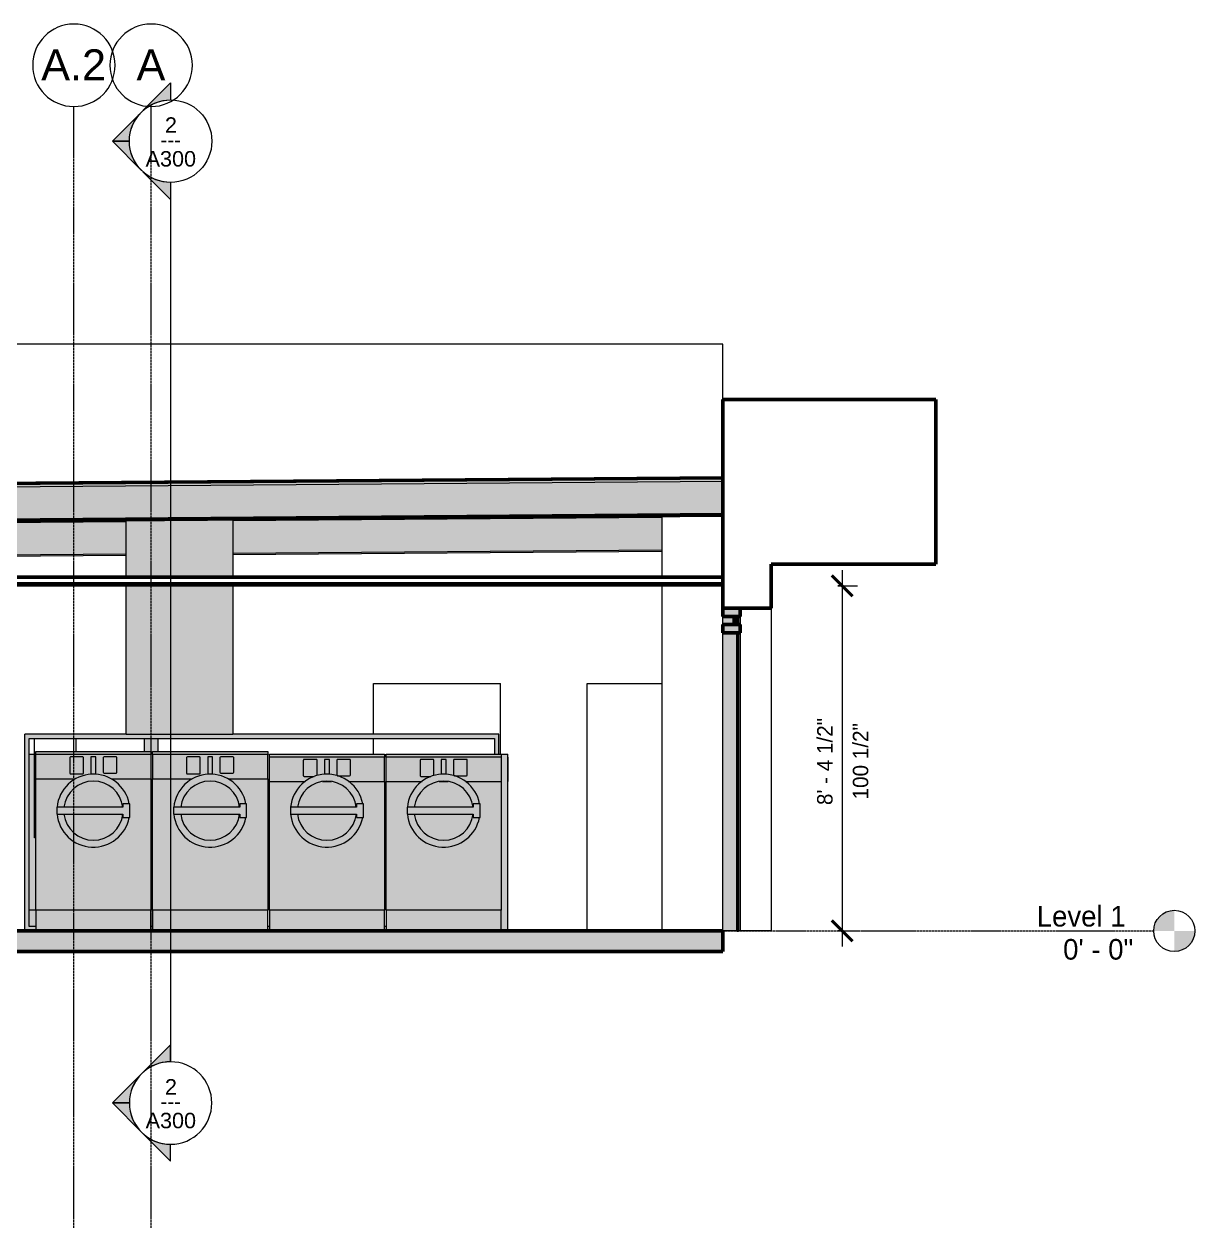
# Model space of a CAD drawing. Header units: inches. Extents: x -13428 to -11666, y -86 to 290.
# Drawn here: x -12819.6 to -12478.6, y -86.5 to 264 of the extents above; entities that cross this region are included whole.
import ezdxf

# ---------------------------------------------------------------- set-up
doc = ezdxf.new("R2010")
doc.units = ezdxf.units.IN
doc.header["$MEASUREMENT"] = 0
doc.linetypes.add('Grid Line 1_2_', pattern=[0.875, 0.5, -0.125, 0.125, -0.125])
for name, color, linetype, lineweight in [('A-ANNO-DIMS', 211, 'Continuous', 9), ('A-ANNO-DIMS-48', 211, 'Continuous', 9), ('A-CLNG', 13, 'Continuous', 18), ('A-CLNG-1', 13, 'Continuous', 60), ('A-DOOR-1', 31, 'Continuous', 9), ('A-DOOR-2', 31, 'Continuous', 30), ('A-FLOR-1', 192, 'Continuous', 60), ('A-FLOR-LEVL', 51, 'Continuous', 9), ('A-FLOR-LEVL-1', 51, 'Grid Line 1_2_', 9), ('A-FLOR-PATT-1', 8, 'Continuous', 9), ('A-GLAZ-CURT', 52, 'Continuous', 9), ('A-GLAZ-CURT-1', 52, 'Continuous', 60), ('A-GLAZ-CWMG', 51, 'Continuous', 9), ('A-GLAZ-CWMG-1', 51, 'Continuous', 60), ('A-ROOF', 132, 'Continuous', 18), ('A-ROOF-1', 132, 'Continuous', 60), ('A-WALL', 113, 'Continuous', 18), ('A-WALL-1', 113, 'Continuous', 60), ('E-ELEC-EQPM', 71, 'Continuous', 9), ('G-ANNO-SYMB', 111, 'Continuous', 9), ('I-WALL', 2, 'Continuous', 18), ('M-EQPM', 50, 'Continuous', 9), ('S-BEAM', 12, 'Continuous', 9), ('S-COLS', 52, 'Continuous', 9), ('S-GRID-1', 1, 'Grid Line 1_2_', 9), ('S-GRID-IDEN', 1, 'Continuous', 9)]:
    doc.layers.add(name, color=color, linetype=linetype, lineweight=lineweight)
doc.styles.add('Arial', font='arial.ttf', dxfattribs={"height": 4.5})
doc.styles.add('Arial_1', font='arial.ttf', dxfattribs={"height": 9})
doc.styles.add('Century Gothic', font='ufonts.com_century-gothic.ttf', dxfattribs={"height": 6})
doc.styles.add('Century Gothic_1', font='ufonts.com_century-gothic.ttf', dxfattribs={"height": 4.5})
doc.dimstyles.new('OD__1_4__Tol__', dxfattribs={"dimscale": 12, "dimtxt": 4.698757, "dimasz": 0.5, "dimexe": 0.375, "dimexo": 0.25, "dimgap": 0.125, "dimtad": 1, "dimrnd": 0.25, "dimzin": 1, "dimdsep": 46, "dimlunit": 4, "dimtxsty": 'Century Gothic_1', "dimblk1": 'OBLIQUE', "dimblk2": 'OBLIQUE', "dimsah": 1, "dimcen": 0.09, "dimdle": 0.375, "dimazin": 0, "dimtfac": 1, "dimtdec": 4, "dimtix": 1, "dimtmove": 0, "dimatfit": 3, "dimfxl": 1, "dimtvp": 1, "dimtfill": 1, "dimfrac": 2, "dimtolj": 1, "dimtzin": 0, "dimarcsym": 2})

# ---------------------------------------------------------------- blocks, each defined once
blk = doc.blocks.new('Rectangular Mullion - 2_5_ x 5_ rectangular-868015-BUILDING SECTION - EAST_WEST')
at = {"layer": 'A-GLAZ-CWMG'}
blk.add_hatch(color=256, dxfattribs=at).paths.add_polyline_path([(-12616.06, 91.5), (-12611.06, 91.5), (-12611.06, 94), (-12616.06, 94)], flags=0)
at = {"layer": 'A-GLAZ-CWMG-1'}
for p, q in [((-12616.06, 94), (-12616.06, 91.5)), ((-12611.06, 94), (-12616.06, 94)), ((-12616.06, 91.5), (-12611.06, 91.5)), ((-12611.06, 91.5), (-12611.06, 94))]:
    blk.add_line(p, q, dxfattribs=at)
blk = doc.blocks.new('Door-Curtain-Wall-Single-Glass - Door-Curtain-Wall-Single-Glass-891260-BUILDING SECTION - EAST_WEST')
at = {"layer": 'A-DOOR-1'}
blk.add_hatch(color=256, dxfattribs=at).paths.add_polyline_path([(-12612.06, 0), (-12611.56, 0), (-12611.56, 86.75), (-12612.06, 86.75)], flags=0)
at = {"layer": 'A-DOOR-2'}
for p, q in [((-12611.56, 86.75), (-12612.06, 86.75)), ((-12612.06, 86.75), (-12612.06, 0)), ((-12611.56, 0), (-12611.56, 86.75)), ((-12612.06, 0), (-12611.56, 0))]:
    blk.add_line(p, q, dxfattribs=at)
blk = doc.blocks.new('System Panel - Glazed-925651-BUILDING SECTION - EAST_WEST')
at = {"layer": 'A-GLAZ-CURT'}
blk.add_hatch(color=256, dxfattribs=at).paths.add_polyline_path([(-12612.81, 89.25), (-12611.81, 89.25), (-12611.81, 91.5), (-12612.81, 91.5), (-12612.81, 89.9)], flags=0)
at = {"layer": 'A-GLAZ-CURT-1'}
for p, q in [((-12612.81, 91.5), (-12612.81, 89.25)), ((-12611.81, 91.5), (-12612.81, 91.5)), ((-12611.81, 89.25), (-12611.81, 91.5)), ((-12612.81, 89.25), (-12611.81, 89.25))]:
    blk.add_line(p, q, dxfattribs=at)
blk = doc.blocks.new('Rectangular Mullion - 2_5_ x 5_ rectangular-868016-BUILDING SECTION - EAST_WEST')
at = {"layer": 'A-GLAZ-CWMG'}
blk.add_hatch(color=256, dxfattribs=at).paths.add_polyline_path([(-12616.06, 86.75), (-12611.06, 86.75), (-12611.06, 89.25), (-12616.06, 89.25)], flags=0)
at = {"layer": 'A-GLAZ-CWMG-1'}
for p, q in [((-12616.06, 89.25), (-12616.06, 86.75)), ((-12611.06, 89.25), (-12616.06, 89.25)), ((-12611.06, 86.75), (-12611.06, 89.25)), ((-12616.06, 86.75), (-12611.06, 86.75))]:
    blk.add_line(p, q, dxfattribs=at)
blk = doc.blocks.new('Rectangular Mullion - 2_5_ x 5_ rectangular-869595-BUILDING SECTION - EAST_WEST')
at = {"layer": 'A-GLAZ-CWMG'}
h = blk.add_hatch(color=256, dxfattribs=at)
h.paths.add_polyline_path([(-12611.06, 0), (-12611.06, 86.75), (-12611.56, 86.75), (-12611.56, 0)], flags=0)
h.paths.add_polyline_path([(-12612.06, 0), (-12612.06, 86.75), (-12616.06, 86.75), (-12616.06, 0)], flags=0)
for p, q in [((-12616.06, 0), (-12616.06, 86.75)), ((-12611.06, 86.75), (-12611.06, 0)), ((-12612.06, 0), (-12616.06, 0)), ((-12611.06, 0), (-12611.56, 0))]:
    blk.add_line(p, q, dxfattribs=at)
blk = doc.blocks.new('Rectangular Mullion - 2_5_ x 5_ rectangular-925646-BUILDING SECTION - EAST_WEST')
at = {"layer": 'A-GLAZ-CWMG'}
h = blk.add_hatch(color=256, dxfattribs=at)
h.paths.add_polyline_path([(-12612.81, 89.25), (-12612.81, 91.5), (-12616.06, 91.5), (-12616.06, 89.25)], flags=0)
h.paths.add_polyline_path([(-12611.06, 89.25), (-12611.06, 91.5), (-12611.81, 91.5), (-12611.81, 89.25)], flags=0)
for p, q in [((-12616.06, 89.25), (-12616.06, 91.5)), ((-12611.06, 91.5), (-12611.06, 89.25))]:
    blk.add_line(p, q, dxfattribs=at)
blk = doc.blocks.new('W-Wide Flange - W10X22-921928-BUILDING SECTION - EAST_WEST')
at = {"layer": 'S-BEAM'}
h = blk.add_hatch(color=256, dxfattribs=at)
h.paths.add_polyline_path([(-13311.56, 115.15), (-13212.93, 115.92), (-13212.93, 116.28), (-13311.56, 115.51)], flags=0)
h.paths.add_polyline_path([(-13198.43, 116.03), (-13028.56, 117.36), (-13028.56, 117.72), (-13198.43, 116.39), (-13198.43, 116.22)], flags=0)
h.paths.add_polyline_path([(-12960.27, 117.89), (-12789.87, 119.23), (-12789.87, 119.59), (-12960.27, 118.25)], flags=0)
h.paths.add_polyline_path([(-12758.75, 119.47), (-12633.82, 120.45), (-12633.82, 120.81), (-12758.75, 119.83)], flags=0)
h = blk.add_hatch(color=256, dxfattribs=at)
h.paths.add_polyline_path([(-13311.56, 114.57), (-13212.93, 115.34), (-13212.93, 115.92), (-13311.56, 115.13), (-13311.56, 114.67)], flags=0)
h.paths.add_polyline_path([(-13198.43, 115.46), (-13028.56, 116.78), (-13028.56, 117.36), (-13198.43, 116.01), (-13198.43, 115.58)], flags=0)
h.paths.add_polyline_path([(-12960.27, 117.32), (-12789.87, 118.65), (-12789.87, 119.23), (-12960.27, 117.88), (-12960.27, 117.39)], flags=0)
h.paths.add_polyline_path([(-12758.75, 118.89), (-12633.82, 119.87), (-12633.82, 120.45), (-12758.75, 119.45), (-12758.75, 118.92)], flags=0)
h = blk.add_hatch(color=256, dxfattribs=at)
h.paths.add_polyline_path([(-13311.56, 106.25), (-13212.93, 107.02), (-13212.93, 115.34), (-13311.56, 114.57), (-13311.56, 111.15)], flags=0)
h.paths.add_polyline_path([(-13198.43, 107.13), (-13028.56, 108.46), (-13028.56, 116.78), (-13198.43, 115.46), (-13198.43, 111.15)], flags=0)
h.paths.add_polyline_path([(-12960.27, 108.99), (-12789.87, 110.32), (-12789.87, 118.65), (-12960.27, 117.32), (-12960.27, 111.15)], flags=0)
h.paths.add_polyline_path([(-12758.75, 110.57), (-12633.82, 111.54), (-12633.82, 119.87), (-12758.75, 118.89), (-12758.75, 111.15)], flags=0)
h = blk.add_hatch(color=256, dxfattribs=at)
h.paths.add_polyline_path([(-13311.56, 105.67), (-13212.93, 106.46), (-13212.93, 107.02), (-13311.56, 106.25), (-13311.56, 105.69)], flags=0)
h.paths.add_polyline_path([(-13198.43, 106.55), (-13028.56, 107.9), (-13028.56, 108.46), (-13198.43, 107.13), (-13198.43, 106.57)], flags=0)
h.paths.add_polyline_path([(-12960.27, 108.41), (-12789.87, 109.77), (-12789.87, 110.32), (-12960.27, 108.99), (-12960.27, 108.42)], flags=0)
h.paths.add_polyline_path([(-12758.75, 109.99), (-12633.82, 110.99), (-12633.82, 111.54), (-12758.75, 110.57), (-12758.75, 109.99)], flags=0)
h = blk.add_hatch(color=256, dxfattribs=at)
h.paths.add_polyline_path([(-13311.56, 105.31), (-13212.93, 106.08), (-13212.93, 106.44), (-13311.56, 105.67)], flags=0)
h.paths.add_polyline_path([(-13198.43, 106.19), (-13028.56, 107.52), (-13028.56, 107.88), (-13198.43, 106.55)], flags=0)
h.paths.add_polyline_path([(-12960.27, 108.05), (-12789.87, 109.39), (-12789.87, 109.75), (-12960.27, 108.41)], flags=0)
h.paths.add_polyline_path([(-12758.75, 109.63), (-12633.82, 110.6), (-12633.82, 110.96), (-12758.75, 109.99)], flags=0)
for p, q in [((-12960.27, 118.25), (-12789.87, 119.59)), ((-12960.27, 117.89), (-12789.87, 119.23)), ((-12758.75, 119.83), (-12633.82, 120.81)), ((-12758.75, 119.47), (-12633.82, 120.45)), ((-13311.56, 115.51), (-13212.93, 116.28)), ((-13311.56, 115.15), (-13212.93, 115.92)), ((-13198.43, 116.39), (-13028.56, 117.72)), ((-13198.43, 116.03), (-13028.56, 117.36)), ((-12960.27, 108.41), (-12789.87, 109.75)), ((-12960.27, 108.05), (-12789.87, 109.39)), ((-12758.75, 109.99), (-12633.82, 110.96)), ((-12758.75, 109.63), (-12633.82, 110.6)), ((-13311.56, 105.67), (-13212.93, 106.44)), ((-13311.56, 105.31), (-13212.93, 106.08)), ((-13198.43, 106.55), (-13028.56, 107.88)), ((-13198.43, 106.19), (-13028.56, 107.52))]:
    blk.add_line(p, q, dxfattribs=at)
blk = doc.blocks.new('Vending Machine - Generic - 1-918852-BUILDING SECTION - EAST_WEST')
at = {"layer": 'E-ELEC-EQPM'}
for p, q in [((-12717.82, 72), (-12680.82, 72)), ((-12717.82, 57.25), (-12717.82, 72)), ((-12680.82, 51.5), (-12680.82, 72)), ((-12717.82, 51.5), (-12717.82, 56))]:
    blk.add_line(p, q, dxfattribs=at)
blk = doc.blocks.new('Vending Machine - Generic - 2-918854-BUILDING SECTION - EAST_WEST')
at = {"layer": 'E-ELEC-EQPM'}
for p, q in [((-12655.56, 72), (-12633.82, 72)), ((-12655.56, 0), (-12655.56, 72))]:
    blk.add_line(p, q, dxfattribs=at)
blk = doc.blocks.new('_Commerical Front Washer - MFR35-879403-BUILDING SECTION - EAST_WEST')
at = {"layer": 'M-EQPM'}
for points in [[(-12680.25, 0), (-12678.72, 0), (-12678.72, 51.5), (-12680.63, 51.5), (-12680.63, 50.59), (-12680.57, 50.59), (-12680.57, 43.5), (-12680.63, 43.5), (-12680.63, 0)], [(-12678.65, 43.5), (-12678.65, 50.59), (-12678.72, 50.59), (-12678.72, 43.5)]]:
    blk.add_hatch(color=256, dxfattribs=at).paths.add_polyline_path(points, flags=0)
for p, q in [((-12680.63, 51.5), (-12678.72, 51.5)), ((-12678.72, 0), (-12678.72, 51.5)), ((-12678.65, 50.59), (-12678.72, 50.59)), ((-12678.65, 43.5), (-12678.65, 50.59)), ((-12678.72, 43.5), (-12678.65, 43.5))]:
    blk.add_line(p, q, dxfattribs=at)
blk = doc.blocks.new('_Commerical Front Washer - MFR35-V15-BUILDING SECTION - EAST_WEST')
at = {"layer": 'M-EQPM'}
h = blk.add_hatch(color=256, dxfattribs=at)
h.paths.add_polyline_path([(-12696.27, 43.5), (-12696.07, 43.5), (-12697.38, 43.65), (-12698.7, 43.5), (-12696.67, 43.5)], flags=0)
h.paths.add_polyline_path([(-12709.81, 43.5), (-12703.69, 43.5), (-12702.7, 44.22), (-12700.67, 45.13), (-12698.49, 45.59), (-12696.27, 45.59), (-12694.1, 45.13), (-12692.01, 44.18), (-12691.07, 43.5), (-12680.57, 43.5), (-12680.57, 50.59), (-12714.2, 50.59), (-12714.2, 43.5)], flags=0)
h = blk.add_hatch(color=256, dxfattribs=at)
h.paths.add_polyline_path([(-12714.13, 6), (-12680.63, 6), (-12680.63, 43.5), (-12691.07, 43.5), (-12690.27, 42.92), (-12688.79, 41.27), (-12687.68, 39.35), (-12686.99, 37.23), (-12686.97, 37.02), (-12686.76, 37.02), (-12686.76, 33.02), (-12686.97, 33.02), (-12686.99, 32.81), (-12687.68, 30.7), (-12688.79, 28.78), (-12690.27, 27.13), (-12692.07, 25.82), (-12694.1, 24.92), (-12696.27, 24.46), (-12698.49, 24.46), (-12700.67, 24.92), (-12702.76, 25.87), (-12704.49, 27.13), (-12705.98, 28.78), (-12707.09, 30.7), (-12707.78, 32.81), (-12707.9, 34.02), (-12708.01, 34.02), (-12708.01, 36.02), (-12707.9, 36.02), (-12707.78, 37.23), (-12707.09, 39.35), (-12705.98, 41.27), (-12704.49, 42.92), (-12703.69, 43.5), (-12714.13, 43.5), (-12714.13, 9.9)], flags=0)
h.paths.add_polyline_path([(-12697.38, 26.4), (-12695.46, 26.61), (-12693.64, 27.25), (-12692.01, 28.28), (-12690.64, 29.65), (-12689.61, 31.28), (-12688.98, 33.1), (-12688.87, 34.02), (-12705.9, 34.02), (-12705.79, 33.1), (-12705.15, 31.28), (-12704.13, 29.65), (-12702.7, 28.24), (-12701.13, 27.25), (-12699.3, 26.61), (-12698.49, 26.52)], flags=0)
h.paths.add_polyline_path([(-12688.87, 36.02), (-12689, 37.02), (-12689.61, 38.77), (-12690.64, 40.4), (-12692.07, 41.81), (-12693.64, 42.79), (-12695.46, 43.43), (-12696.07, 43.5), (-12698.7, 43.5), (-12699.3, 43.43), (-12701.13, 42.79), (-12702.76, 41.77), (-12704.13, 40.4), (-12705.15, 38.77), (-12705.79, 36.94), (-12705.9, 36.02), (-12688.98, 36.02)], flags=0)
h.paths.add_polyline_path([(-12680.63, 50.59), (-12680.63, 51.5), (-12714.13, 51.5), (-12714.13, 50.59), (-12681.89, 50.59)], flags=0)
h = blk.add_hatch(color=256, dxfattribs=at)
h.paths.add_polyline_path([(-12703.24, 44.95), (-12701.08, 44.95), (-12700.67, 45.13), (-12700.25, 45.22), (-12700.26, 49.76), (-12700.36, 49.9), (-12700.37, 49.91), (-12700.5, 49.94), (-12704, 49.94), (-12704.14, 49.9), (-12704.21, 49.82), (-12704.25, 49.7), (-12704.24, 45.13), (-12704.18, 45.02), (-12704.12, 44.98), (-12704, 44.95)], flags=0)
h.paths.add_polyline_path([(-12694.1, 45.18), (-12690.71, 45.19), (-12690.59, 45.25), (-12690.53, 45.36), (-12690.52, 45.43), (-12690.53, 49.76), (-12690.59, 49.87), (-12690.71, 49.94), (-12690.77, 49.95), (-12694.34, 49.94), (-12694.45, 49.87), (-12694.51, 49.76), (-12694.52, 49.7), (-12694.51, 45.36), (-12694.45, 45.25), (-12694.34, 45.19), (-12694.27, 45.18)], flags=0)
h.paths.add_polyline_path([(-12696.67, 45.59), (-12696.67, 49.95), (-12698.1, 49.95), (-12698.1, 45.59), (-12697.38, 45.59)], flags=0)
h = blk.add_hatch(color=256, dxfattribs=at)
h.paths.add_polyline_path([(-12698.49, 24.46), (-12696.27, 24.46), (-12694.1, 24.92), (-12692.07, 25.82), (-12690.27, 27.13), (-12688.79, 28.78), (-12687.68, 30.7), (-12686.99, 32.81), (-12686.97, 33.02), (-12688.76, 33.02), (-12688.76, 34.02), (-12688.87, 34.02), (-12689, 33.02), (-12689.61, 31.28), (-12690.64, 29.65), (-12692.01, 28.28), (-12693.64, 27.25), (-12695.46, 26.61), (-12697.38, 26.4), (-12699.3, 26.61), (-12701.13, 27.25), (-12702.76, 28.28), (-12704.13, 29.65), (-12705.15, 31.28), (-12705.79, 33.1), (-12705.9, 34.02), (-12707.9, 34.02), (-12707.78, 32.81), (-12707.09, 30.7), (-12705.98, 28.78), (-12704.49, 27.13), (-12702.7, 25.82), (-12700.67, 24.92)], flags=0)
h.paths.add_polyline_path([(-12688.76, 36.02), (-12688.76, 37.02), (-12686.97, 37.02), (-12686.99, 37.23), (-12687.68, 39.35), (-12688.79, 41.27), (-12690.27, 42.92), (-12692.07, 44.22), (-12694.1, 45.13), (-12696.27, 45.59), (-12698.49, 45.59), (-12700.67, 45.13), (-12702.7, 44.22), (-12704.49, 42.92), (-12705.98, 41.27), (-12707.09, 39.35), (-12707.78, 37.23), (-12707.9, 36.02), (-12705.9, 36.02), (-12705.79, 36.94), (-12705.15, 38.77), (-12704.13, 40.4), (-12702.76, 41.77), (-12701.13, 42.79), (-12699.3, 43.43), (-12697.38, 43.65), (-12695.46, 43.43), (-12693.64, 42.79), (-12692.01, 41.77), (-12690.64, 40.4), (-12689.61, 38.77), (-12688.98, 36.94), (-12688.87, 36.02)], flags=0)
for points in [[(-12688.76, 33.02), (-12686.76, 33.02), (-12686.76, 37.02), (-12688.76, 37.02), (-12688.76, 36.02), (-12708.01, 36.02), (-12708.01, 34.02), (-12688.76, 34.02), (-12688.76, 33.9)], [(-12695.03, 0), (-12680.63, 0), (-12680.63, 6), (-12714.13, 6), (-12714.13, 0), (-12696.67, 0)]]:
    blk.add_hatch(color=256, dxfattribs=at).paths.add_polyline_path(points, flags=0)
for p, q in [((-12680.57, 50.59), (-12714.2, 50.59)), ((-12714.2, 50.59), (-12714.2, 43.5)), ((-12714.13, 51.5), (-12680.63, 51.5)), ((-12714.13, 50.59), (-12714.13, 51.5)), ((-12704.25, 49.7), (-12704.25, 45.19)), ((-12700.5, 49.94), (-12704, 49.94)), ((-12700.25, 45.22), (-12700.25, 49.7)), ((-12696.67, 49.95), (-12698.1, 49.95)), ((-12698.1, 49.95), (-12698.1, 45.59)), ((-12696.67, 45.59), (-12696.67, 49.95)), ((-12694.52, 49.7), (-12694.52, 45.43)), ((-12690.77, 49.95), (-12694.27, 49.95)), ((-12690.52, 45.43), (-12690.52, 49.69)), ((-12680.63, 51.5), (-12680.63, 50.59)), ((-12680.57, 43.5), (-12680.57, 50.59)), ((-12714.2, 43.5), (-12703.69, 43.5)), ((-12714.13, 6), (-12714.13, 43.5)), ((-12704, 44.95), (-12701.08, 44.95)), ((-12698.7, 43.5), (-12696.07, 43.5)), ((-12694.27, 45.18), (-12690.77, 45.18)), ((-12691.07, 43.5), (-12680.57, 43.5)), ((-12680.63, 43.5), (-12680.63, 6)), ((-12688.76, 36.02), (-12708.01, 36.02)), ((-12708.01, 36.02), (-12708.01, 34.02)), ((-12686.76, 37.02), (-12688.76, 37.02)), ((-12688.76, 37.02), (-12688.76, 36.02)), ((-12686.76, 33.02), (-12686.76, 37.02)), ((-12708.01, 34.02), (-12688.76, 34.02)), ((-12688.76, 34.02), (-12688.76, 33.02)), ((-12688.76, 33.02), (-12686.76, 33.02)), ((-12680.63, 6), (-12714.13, 6)), ((-12714.13, 6), (-12714.13, 0)), ((-12680.63, 0), (-12680.63, 6))]:
    blk.add_line(p, q, dxfattribs=at)
for centre, radius, start, end in [((-12704, 49.7), 0.249, 90, 180), ((-12700.5, 49.7), 0.25, 0, 90), ((-12694.27, 49.7), 0.25, 90, 180), ((-12690.77, 49.69), 0.251, 0, 90), ((-12697.38, 35.02), 10.63, 10.8643, 174.5678), ((-12697.38, 35.02), 8.62, 6.6991, 173.3009), ((-12704, 45.19), 0.249, 180, 270), ((-12694.27, 45.43), 0.25, 180, 270), ((-12690.77, 45.43), 0.251, 270, 0), ((-12697.38, 35.02), 10.62, 185.4322, 349.1357), ((-12697.38, 35.02), 8.63, 186.6991, 353.3009)]:
    blk.add_arc(centre, radius, start, end, dxfattribs=at)
blk = doc.blocks.new('_Commerical Front Washer - MFR50-879401-BUILDING SECTION - EAST_WEST')
at = {"layer": 'M-EQPM'}
for points in [[(-12782.2, 44.25), (-12770.64, 44.25), (-12768.67, 45.13), (-12766.49, 45.59), (-12764.27, 45.59), (-12762.1, 45.13), (-12760.13, 44.25), (-12748.57, 44.25), (-12748.57, 51.34), (-12782.2, 51.34), (-12782.2, 49.9)], [(-12754.76, 33.02), (-12754.76, 37.02), (-12756.76, 37.02), (-12756.76, 36.02), (-12776.01, 36.02), (-12776.01, 34.02), (-12756.76, 34.02), (-12756.76, 33.02)], [(-12765.64, 0), (-12748.63, 0), (-12748.63, 6), (-12782.13, 6), (-12782.13, 0), (-12768.93, 0)]]:
    blk.add_hatch(color=256, dxfattribs=at).paths.add_polyline_path(points, flags=0)
h = blk.add_hatch(color=256, dxfattribs=at)
h.paths.add_polyline_path([(-12782.13, 6), (-12748.63, 6), (-12748.63, 44.25), (-12760.13, 44.25), (-12760.01, 44.18), (-12758.27, 42.92), (-12756.76, 41.22), (-12755.68, 39.35), (-12754.99, 37.23), (-12754.97, 37.02), (-12754.76, 37.02), (-12754.76, 33.02), (-12754.97, 33.02), (-12754.99, 32.81), (-12755.68, 30.7), (-12756.79, 28.78), (-12758.27, 27.13), (-12760.07, 25.82), (-12762.1, 24.92), (-12764.27, 24.46), (-12766.49, 24.46), (-12768.67, 24.92), (-12770.76, 25.87), (-12772.49, 27.13), (-12773.98, 28.78), (-12775.09, 30.7), (-12775.78, 32.81), (-12775.9, 34.02), (-12776.01, 34.02), (-12776.01, 36.02), (-12775.9, 36.02), (-12775.78, 37.23), (-12775.09, 39.35), (-12773.98, 41.27), (-12772.49, 42.92), (-12770.7, 44.25), (-12782.13, 44.25), (-12782.13, 9.9)], flags=0)
h.paths.add_polyline_path([(-12765.38, 26.4), (-12763.46, 26.61), (-12761.64, 27.25), (-12760.01, 28.28), (-12758.64, 29.65), (-12757.61, 31.28), (-12756.98, 33.1), (-12756.87, 34.02), (-12773.9, 34.02), (-12773.79, 33.1), (-12773.15, 31.28), (-12772.13, 29.65), (-12770.7, 28.24), (-12769.13, 27.25), (-12767.3, 26.61), (-12766.49, 26.52)], flags=0)
h.paths.add_polyline_path([(-12762.36, 36.02), (-12756.87, 36.02), (-12757, 37.02), (-12757.61, 38.77), (-12758.64, 40.4), (-12760.07, 41.81), (-12761.64, 42.79), (-12763.46, 43.43), (-12765.38, 43.65), (-12767.3, 43.43), (-12769.13, 42.79), (-12770.76, 41.77), (-12772.13, 40.4), (-12773.15, 38.77), (-12773.79, 36.94), (-12773.9, 36.02), (-12772.13, 36.02)], flags=0)
h.paths.add_polyline_path([(-12782.07, 51.34), (-12748.63, 51.34), (-12748.63, 52.25), (-12782.13, 52.25), (-12782.13, 51.34)], flags=0)
h = blk.add_hatch(color=256, dxfattribs=at)
h.paths.add_polyline_path([(-12766.1, 45.7), (-12764.67, 45.7), (-12764.67, 50.7), (-12766.1, 50.7), (-12766.1, 49.9)], flags=0)
h.paths.add_polyline_path([(-12772, 45.7), (-12768.43, 45.7), (-12768.37, 45.73), (-12768.28, 45.82), (-12768.25, 45.95), (-12768.26, 50.51), (-12768.32, 50.62), (-12768.37, 50.66), (-12768.5, 50.69), (-12772, 50.69), (-12772.12, 50.66), (-12772.21, 50.57), (-12772.25, 50.45), (-12772.24, 45.88), (-12772.18, 45.77), (-12772.12, 45.73)], flags=0)
h.paths.add_polyline_path([(-12762.27, 45.93), (-12758.71, 45.94), (-12758.59, 46), (-12758.55, 46.05), (-12758.52, 46.18), (-12758.53, 50.51), (-12758.59, 50.62), (-12758.71, 50.69), (-12758.77, 50.7), (-12762.34, 50.69), (-12762.45, 50.62), (-12762.51, 50.51), (-12762.52, 50.45), (-12762.52, 46.18), (-12762.49, 46.05), (-12762.45, 46), (-12762.34, 45.94)], flags=0)
h = blk.add_hatch(color=256, dxfattribs=at)
h.paths.add_polyline_path([(-12766.49, 24.46), (-12764.27, 24.46), (-12762.1, 24.92), (-12760.07, 25.82), (-12758.27, 27.13), (-12756.79, 28.78), (-12755.68, 30.7), (-12754.99, 32.81), (-12754.97, 33.02), (-12756.76, 33.02), (-12756.76, 34.02), (-12756.87, 34.02), (-12757, 33.02), (-12757.61, 31.28), (-12758.64, 29.65), (-12760.01, 28.28), (-12761.64, 27.25), (-12763.46, 26.61), (-12765.38, 26.4), (-12767.3, 26.61), (-12769.13, 27.25), (-12770.76, 28.28), (-12772.13, 29.65), (-12773.15, 31.28), (-12773.79, 33.1), (-12773.9, 34.02), (-12775.9, 34.02), (-12775.78, 32.81), (-12775.09, 30.7), (-12773.98, 28.78), (-12772.49, 27.13), (-12770.7, 25.82), (-12768.67, 24.92)], flags=0)
h.paths.add_polyline_path([(-12775.5, 36.02), (-12773.9, 36.02), (-12773.79, 36.94), (-12773.15, 38.77), (-12772.13, 40.4), (-12770.76, 41.77), (-12769.13, 42.79), (-12767.3, 43.43), (-12765.38, 43.65), (-12763.46, 43.43), (-12761.64, 42.79), (-12760.01, 41.77), (-12758.64, 40.4), (-12757.61, 38.77), (-12756.98, 36.94), (-12756.87, 36.02), (-12756.76, 36.02), (-12756.76, 37.02), (-12754.97, 37.02), (-12754.99, 37.23), (-12755.68, 39.35), (-12756.79, 41.27), (-12758.27, 42.92), (-12760.07, 44.22), (-12762.1, 45.13), (-12764.27, 45.59), (-12766.49, 45.59), (-12768.67, 45.13), (-12770.7, 44.22), (-12772.49, 42.92), (-12773.98, 41.27), (-12775.09, 39.35), (-12775.78, 37.23), (-12775.9, 36.02)], flags=0)
for p, q in [((-12748.57, 51.34), (-12782.2, 51.34)), ((-12782.2, 51.34), (-12782.2, 44.25)), ((-12782.13, 52.25), (-12748.63, 52.25)), ((-12782.13, 51.34), (-12782.13, 52.25)), ((-12772.25, 50.45), (-12772.25, 45.94)), ((-12768.5, 50.69), (-12772, 50.69)), ((-12768.25, 45.95), (-12768.25, 50.45)), ((-12764.67, 50.7), (-12766.1, 50.7)), ((-12766.1, 50.7), (-12766.1, 45.7)), ((-12764.67, 45.7), (-12764.67, 50.7)), ((-12762.52, 50.45), (-12762.52, 46.18)), ((-12758.77, 50.7), (-12762.27, 50.7)), ((-12758.52, 46.18), (-12758.52, 50.44)), ((-12748.63, 52.25), (-12748.63, 51.34)), ((-12748.57, 44.25), (-12748.57, 51.34)), ((-12772, 45.7), (-12768.5, 45.7)), ((-12766.1, 45.7), (-12764.67, 45.7)), ((-12762.27, 45.93), (-12758.77, 45.93)), ((-12782.2, 44.25), (-12770.64, 44.25)), ((-12782.13, 6), (-12782.13, 44.25)), ((-12760.13, 44.25), (-12748.57, 44.25)), ((-12748.63, 44.25), (-12748.63, 6)), ((-12756.76, 36.02), (-12776.01, 36.02)), ((-12776.01, 36.02), (-12776.01, 34.02)), ((-12754.76, 37.02), (-12756.76, 37.02)), ((-12756.76, 37.02), (-12756.76, 36.02)), ((-12754.76, 33.02), (-12754.76, 37.02)), ((-12776.01, 34.02), (-12756.76, 34.02)), ((-12756.76, 34.02), (-12756.76, 33.02)), ((-12756.76, 33.02), (-12754.76, 33.02)), ((-12748.63, 6), (-12782.13, 6)), ((-12782.13, 6), (-12782.13, 0)), ((-12748.63, 0), (-12748.63, 6))]:
    blk.add_line(p, q, dxfattribs=at)
for centre, radius, start, end in [((-12772, 50.45), 0.249, 90, 180), ((-12768.5, 50.45), 0.25, 0, 90), ((-12762.27, 50.45), 0.25, 90, 180), ((-12758.77, 50.44), 0.251, 0, 90), ((-12765.38, 35.02), 10.62, 10.8643, 174.5678), ((-12772, 45.94), 0.249, 180, 270), ((-12768.5, 45.95), 0.25, 270, 0), ((-12762.27, 46.18), 0.25, 180, 270), ((-12758.77, 46.18), 0.251, 270, 0), ((-12765.38, 35.02), 8.62, 6.6991, 173.3009), ((-12765.38, 35.02), 10.62, 185.4322, 349.1357), ((-12765.38, 35.02), 8.63, 186.6991, 353.3009)]:
    blk.add_arc(centre, radius, start, end, dxfattribs=at)
blk = doc.blocks.new('Plumbing Bulkhead - EX_ BULKHEAD 2-944437-BUILDING SECTION - EAST_WEST')
at = {"layer": 'S-BEAM'}
h = blk.add_hatch(color=256, dxfattribs=at)
h.paths.add_polyline_path([(-12819.31, 0), (-12816.13, 0), (-12816.13, 1.25), (-12818.06, 1.25), (-12818.06, 56), (-12682.56, 56), (-12682.56, 51.5), (-12681.31, 51.5), (-12681.31, 57.25), (-12819.31, 57.25), (-12819.31, 1.9)], flags=0)
h.paths.add_polyline_path([(-12714.13, 0), (-12714.13, 1.25), (-12714.63, 1.25), (-12714.63, 0)], flags=0)
h.paths.add_polyline_path([(-12748.13, 0), (-12748.13, 1.25), (-12748.63, 1.25), (-12748.63, 0)], flags=0)
h.paths.add_polyline_path([(-12782.63, 0), (-12782.13, 0), (-12782.13, 1.25), (-12782.63, 1.25), (-12782.63, 0.34)], flags=0)
for p, q in [((-12819.31, 0), (-12819.31, 57.25)), ((-12789.87, 57.25), (-12819.31, 57.25)), ((-12681.31, 57.25), (-12758.75, 57.25)), ((-12681.31, 51.5), (-12681.31, 57.25)), ((-12818.06, 1.25), (-12818.06, 56)), ((-12818.06, 56), (-12682.56, 56)), ((-12816.54, 27.1), (-12816.54, 56)), ((-12804.39, 52.25), (-12804.39, 56)), ((-12682.56, 56), (-12682.56, 51.5)), ((-12816.13, 27.1), (-12816.54, 27.1)), ((-12816.13, 1.25), (-12818.06, 1.25)), ((-12782.13, 1.25), (-12782.63, 1.25)), ((-12748.13, 1.25), (-12748.63, 1.25)), ((-12714.13, 1.25), (-12714.63, 1.25))]:
    blk.add_line(p, q, dxfattribs=at)
blk = doc.blocks.new('_Commerical Front Washer - MFR35-V16-BUILDING SECTION - EAST_WEST')
at = {"layer": 'M-EQPM'}
for points in [[(-12816.13, 6), (-12816.13, 27.1), (-12816.54, 27.1), (-12816.54, 51.5), (-12818.06, 51.5), (-12818.06, 6)], [(-12816.13, 1.25), (-12816.13, 6), (-12818.06, 6), (-12818.06, 1.25), (-12816.55, 1.25)]]:
    blk.add_hatch(color=256, dxfattribs=at).paths.add_polyline_path(points, flags=0)
for p, q in [((-12818.06, 51.5), (-12816.54, 51.5)), ((-12816.13, 6), (-12818.06, 6))]:
    blk.add_line(p, q, dxfattribs=at)
blk = doc.blocks.new('Level - Level Head - Circle-50818-BUILDING SECTION - EAST_WEST')
at = {"layer": 'A-FLOR-LEVL'}
h = blk.add_hatch(color=256, dxfattribs=at)
edge = h.paths.add_edge_path(flags=0)
edge.add_line((-12484.65, 0), (-12490.65, 0))
edge.add_arc((-12484.65, 0), 6, 90, 180, ccw=False)
edge.add_line((-12484.65, 6), (-12484.65, 0))
h = blk.add_hatch(color=256, dxfattribs=at)
edge = h.paths.add_edge_path(flags=0)
edge.add_line((-12484.65, -6), (-12484.65, 0))
edge.add_line((-12484.65, 0), (-12478.65, 0))
edge.add_arc((-12484.65, 0), 6, 270, 360, ccw=False)
blk.add_circle((-12484.65, 0), 6, dxfattribs=at)
blk = doc.blocks.new('Section - Section Head - Filled-22785-BUILDING SECTION - EAST_WEST')
at = {"layer": 'G-ANNO-SYMB'}
h = blk.add_hatch(color=256, dxfattribs=at)
edge = h.paths.add_edge_path(flags=0)
edge.add_line((-12784.94, -41.17), (-12776.89, -33.12))
edge.add_line((-12776.89, -33.12), (-12776.89, -38.07))
edge.add_arc((-12776.89, -50.09), 12.02, 90, 132.0784)
h = blk.add_hatch(color=256, dxfattribs=at)
edge = h.paths.add_edge_path(flags=0)
edge.add_arc((-12776.89, -50.09), 12, 135, 180)
edge.add_line((-12788.89, -50.09), (-12793.86, -50.09))
edge.add_line((-12793.86, -50.09), (-12785.37, -41.6))
h = blk.add_hatch(color=256, dxfattribs=at)
edge = h.paths.add_edge_path(flags=0)
edge.add_line((-12785.37, -58.57), (-12793.86, -50.09))
edge.add_line((-12793.86, -50.09), (-12788.89, -50.09))
edge.add_arc((-12776.89, -50.09), 12, 180, 225)
h = blk.add_hatch(color=256, dxfattribs=at)
edge = h.paths.add_edge_path(flags=0)
edge.add_arc((-12776.89, -50.09), 12.02, 227.9216, 270)
edge.add_line((-12776.89, -62.1), (-12776.89, -67.06))
edge.add_line((-12776.89, -67.06), (-12784.94, -59))
for p, q in [((-12776.89, -33.12), (-12784.94, -41.17)), ((-12776.89, -38.07), (-12776.89, -33.12)), ((-12785.37, -41.6), (-12793.86, -50.09)), ((-12788.89, -50.09), (-12793.86, -50.09)), ((-12793.86, -50.09), (-12785.37, -58.57)), ((-12793.86, -50.09), (-12788.89, -50.09)), ((-12784.94, -59), (-12776.89, -67.06)), ((-12776.89, -67.06), (-12776.89, -62.1))]:
    blk.add_line(p, q, dxfattribs=at)
for centre, radius, start, end in [((-12776.89, -50.1), 12, 90, 270), ((-12776.89, -50.09), 12.02, 90, 132.0784), ((-12776.89, -50.1), 12, 270, 90), ((-12776.89, -50.09), 12, 135, 180), ((-12776.89, -50.09), 12, 180, 225), ((-12776.89, -50.09), 12.02, 227.9216, 270)]:
    blk.add_arc(centre, radius, start, end, dxfattribs=at)
blk = doc.blocks.new('Grid - Grid Head - Circle-50561-BUILDING SECTION - EAST_WEST')
at = {"layer": 'S-GRID-IDEN'}
for start, end in [(0, 180), (180, 360)]:
    blk.add_arc((-12959.06, 252), 12, start, end, dxfattribs=at)
blk = doc.blocks.new('DIMBLOCK1-BUILDING SECTION - EAST_WEST')
at = {"layer": 'A-ANNO-DIMS-48', "lineweight": 50}
for p, q in [((-12581.38, 100.5), (-12584.38, 103.5)), ((-12581.38, 100.5), (-12578.38, 97.5)), ((-12581.38, 0), (-12584.38, 3)), ((-12581.38, 0), (-12578.38, -3))]:
    blk.add_line(p, q, dxfattribs=at)
at = {"layer": 'A-ANNO-DIMS-48'}
for p, q in [((-12581.38, 105), (-12581.38, -4.5)), ((-12582.62, 100.5), (-12576.88, 100.5)), ((-12581.38, 100.5), (-12582.62, 100.5)), ((-12582.62, 0), (-12576.88, 0)), ((-12581.38, 0), (-12582.62, 0))]:
    blk.add_line(p, q, dxfattribs=at)
at = {"layer": 'A-ANNO-DIMS-48', "color": 0, "insert": (-12578.26, 38.28), "char_height": 4.5, "width": 28.7295, "attachment_point": 1, "rotation": 90, "line_spacing_factor": 0.984502, "style": 'Century Gothic_1', "bg_fill": 3, "box_fill_scale": 1.25, "bg_fill_color": 256, "bg_fill_true_color": 13158600, "bg_fill_transparency": 0}
blk.add_mtext('100 1/2"', dxfattribs=at)
at = {"layer": 'A-ANNO-DIMS-48', "color": 0, "insert": (-12588.65, 36.64), "char_height": 4.5, "width": 32.6676, "attachment_point": 1, "rotation": 90, "line_spacing_factor": 0.984502, "style": 'Century Gothic_1', "bg_fill": 3, "box_fill_scale": 1.25, "bg_fill_color": 256, "bg_fill_true_color": 13158600, "bg_fill_transparency": 0}
blk.add_mtext('8\' - 4 1/2"', dxfattribs=at)
blk = doc.blocks.new('_Oblique')
at = {"color": 0, "linetype": 'ByBlock', "lineweight": -2}
blk.add_line((-0.5, -0.5), (0.5, 0.5), dxfattribs=at)

msp = doc.modelspace()

# ---------------------------------------------------------------- hatches: boundary and pattern name
at = {"layer": 'A-FLOR-PATT-1'}
h = msp.add_hatch(dxfattribs=at)
h.set_pattern_fill('FP_1', color=256, style=0, pattern_type=2)
h.set_pattern_definition([(50, (-12925.264, 159.64), (13.77135, -1.20496), [1.44, -15.84]), (355, (-12925.264, 159.64), (-2.6644, 14.4422), [1.152, -12.672]), (100.451, (-12924.116, 159.539), (11.10708, 13.23737), [1.224, -13.462]), (46.184, (-12925.264, 163.48), (20.4913, -3.17785), [2.16, -23.76]), (96.636, (-12923.556, 163.215), (17.9459, 18.70315), [1.836, -20.193]), (351.184, (-12925.264, 163.48), (17.9454, 18.7026), [1.728, -19.008]), (21, (-12923.344, 162.52), (11.46052, -7.73037), [1.44, -15.84]), (326, (-12923.344, 162.52), (4.67135, 13.92315), [1.152, -12.672]), (71.451, (-12922.388, 161.875), (16.13207, 6.19284), [1.224, -13.462]), (37.5, (-12925.264, 159.64), (0.233123, 6.39175), [0.634, -11.885, 0.634, -12.23, -12.72]), (37.5, (-12925.264, 159.64), (0.233123, 6.39175), [-25.382, 0.634, -12.086]), (7.5, (-12925.264, 159.64), (5.05073, 7.57304), [0.634, -6.701, 0.634, -11.597, -4.848]), (7.5, (-12925.264, 159.64), (5.05073, 7.57304), [-19.565, 0.634, -4.214]), (327.5, (-12929.545, 159.64), (10.24958, -0.43289), [0.634, -4.166, 0.634, -14.342, -19.872]), (327.5, (-12929.545, 159.64), (10.24958, -0.43289), [-19.776, 0.634, -19.238]), (317.5, (-12931.465, 159.64), (11.19739, 1.92214), [0.634, -5.606, 0.634, -9.312, -14.112]), (317.5, (-12931.465, 159.64), (11.19739, 1.92214), [-16.186, 0.634, -13.478])])
h.paths.add_polyline_path([(-12644.116, -6), (-12616.062, -6), (-12616.062, 0), (-13311.562, 0), (-13311.562, -6), (-12670.393, -6)], flags=0)
at = {"layer": 'A-ROOF'}
for points in [[(-13322.562, 125.386), (-12616.062, 130.905), (-12616.062, 131.655), (-13322.562, 126.136)], [(-13322.562, 116.135), (-12616.062, 121.655), (-12616.062, 130.905), (-13322.562, 125.386), (-13322.562, 121.9)]]:
    msp.add_hatch(color=256, dxfattribs=at).paths.add_polyline_path(points, flags=0)
at = {"layer": 'I-WALL'}
h = msp.add_hatch(color=256, dxfattribs=at)
h.paths.add_polyline_path([(-12788.636, 57.25), (-12785.75, 57.25), (-12785.75, 100.75), (-12789.875, 100.75), (-12789.875, 57.25)], flags=0)
h.paths.add_polyline_path([(-12789.875, 103), (-12785.75, 103), (-12785.75, 119.704), (-12789.875, 119.672), (-12789.875, 105.901)], flags=0)
h = msp.add_hatch(color=256, dxfattribs=at)
h.paths.add_polyline_path([(-12785.75, 57.25), (-12762.875, 57.25), (-12762.875, 100.75), (-12785.75, 100.75), (-12785.75, 57.902)], flags=0)
h.paths.add_polyline_path([(-12782.067, 103), (-12762.875, 103), (-12762.875, 119.883), (-12785.75, 119.704), (-12785.75, 103)], flags=0)
h = msp.add_hatch(color=256, dxfattribs=at)
h.paths.add_polyline_path([(-12762.36, 57.25), (-12758.75, 57.25), (-12758.75, 100.75), (-12762.875, 100.75), (-12762.875, 57.25)], flags=0)
h.paths.add_polyline_path([(-12762.875, 103), (-12758.75, 103), (-12758.75, 119.915), (-12762.875, 119.883), (-12762.875, 118.341)], flags=0)
at = {"layer": 'S-COLS'}
msp.add_hatch(color=256, dxfattribs=at).paths.add_polyline_path([(-12782.134, 1.25), (-12782.134, 44.25), (-12782.196, 44.25), (-12782.196, 51.338), (-12782.134, 51.338), (-12782.117, 52.25), (-12780.562, 52.25), (-12780.562, 56), (-12784.562, 56), (-12784.562, 52.25), (-12782.634, 52.25), (-12782.634, 51.338), (-12782.57, 51.338), (-12782.57, 44.25), (-12782.634, 44.25), (-12782.634, 1.25), (-12782.562, 1.25)], flags=0)

# ---------------------------------------------------------------- linework, layer by layer
at = {"layer": 'A-CLNG'}
msp.add_line((-12616.062, 101.375), (-13311.562, 101.375), dxfattribs=at)
at = {"layer": 'A-CLNG-1'}
for p, q in [((-12616.062, 103), (-13311.562, 103)), ((-13311.562, 100.75), (-12616.062, 100.75))]:
    msp.add_line(p, q, dxfattribs=at)
at = {"layer": 'A-FLOR-1'}
for p, q in [((-12616.062, 0), (-13087.266, 0)), ((-12616.062, -6), (-12616.062, 0)), ((-13311.562, -6), (-12616.062, -6))]:
    msp.add_line(p, q, dxfattribs=at)
at = {"layer": 'A-FLOR-LEVL-1'}
msp.add_line((-13428.193, 0), (-12490.646, 0), dxfattribs=at)
at = {"layer": 'A-ROOF'}
for p, q in [((-13322.562, 126.136), (-12616.062, 131.655)), ((-13322.562, 125.386), (-12616.062, 130.905)), ((-13322.562, 116.135), (-12616.062, 121.655))]:
    msp.add_line(p, q, dxfattribs=at)
at = {"layer": 'A-ROOF-1'}
for p, q in [((-12554.062, 154.75), (-12616.062, 154.75)), ((-12616.062, 154.75), (-12616.062, 106.75)), ((-12554.062, 106.75), (-12554.062, 154.75)), ((-12616.062, 131.905), (-13322.562, 126.386)), ((-12960.266, 118.341), (-12616.062, 121.03)), ((-12602.062, 106.75), (-12554.062, 106.75))]:
    msp.add_line(p, q, dxfattribs=at)
at = {"layer": 'A-WALL'}
for p, q in [((-12616.062, 170.834), (-13311.562, 170.834)), ((-12616.062, 154.75), (-12616.062, 170.834)), ((-12633.825, 120.891), (-12633.825, 103)), ((-12633.825, 100.75), (-12633.825, 0)), ((-12602.062, 94), (-12602.062, 0)), ((-12602.062, 0), (-12611.062, 0))]:
    msp.add_line(p, q, dxfattribs=at)
at = {"layer": 'A-WALL-1'}
for p, q in [((-12616.062, 106.75), (-12616.062, 94)), ((-12602.062, 94), (-12602.062, 106.75)), ((-12616.062, 94), (-12602.062, 94))]:
    msp.add_line(p, q, dxfattribs=at)
at = {"layer": 'G-ANNO-SYMB'}
msp.add_line((-12776.889, 217.896), (-12776.889, -38.086), dxfattribs=at)
at = {"layer": 'I-WALL'}
for p, q in [((-12789.875, 103), (-12789.875, 119.672)), ((-12758.75, 119.915), (-12758.75, 103)), ((-12789.875, 57.25), (-12789.875, 100.75)), ((-12758.75, 100.75), (-12758.75, 57.25)), ((-12789.875, 57.25), (-12758.75, 57.25))]:
    msp.add_line(p, q, dxfattribs=at)
at = {"layer": 'S-COLS'}
for p, q in [((-12784.562, 56), (-12784.562, 52.25)), ((-12780.562, 52.25), (-12780.562, 56))]:
    msp.add_line(p, q, dxfattribs=at)
at = {"layer": 'S-GRID-1'}
for p, q in [((-12805.062, -86.461), (-12805.062, 240)), ((-12782.562, -86.461), (-12782.562, 240))]:
    msp.add_line(p, q, dxfattribs=at)

# ---------------------------------------------------------------- block references
at = {"layer": 'A-DOOR-1'}
msp.add_blockref('Door-Curtain-Wall-Single-Glass - Door-Curtain-Wall-Single-Glass-891260-BUILDING SECTION - EAST_WEST', (0, 0), dxfattribs=at)
at = {"layer": 'A-FLOR-LEVL'}
msp.add_blockref('Level - Level Head - Circle-50818-BUILDING SECTION - EAST_WEST', (0, 0), dxfattribs=at)
at = {"layer": 'A-GLAZ-CURT'}
msp.add_blockref('System Panel - Glazed-925651-BUILDING SECTION - EAST_WEST', (0, 0), dxfattribs=at)
at = {"layer": 'A-GLAZ-CWMG'}
for name in ['Rectangular Mullion - 2_5_ x 5_ rectangular-868015-BUILDING SECTION - EAST_WEST', 'Rectangular Mullion - 2_5_ x 5_ rectangular-925646-BUILDING SECTION - EAST_WEST', 'Rectangular Mullion - 2_5_ x 5_ rectangular-868016-BUILDING SECTION - EAST_WEST', 'Rectangular Mullion - 2_5_ x 5_ rectangular-869595-BUILDING SECTION - EAST_WEST']:
    msp.add_blockref(name, (0, 0), dxfattribs=at)
at = {"layer": 'E-ELEC-EQPM'}
for name in ['Vending Machine - Generic - 1-918852-BUILDING SECTION - EAST_WEST', 'Vending Machine - Generic - 2-918854-BUILDING SECTION - EAST_WEST']:
    msp.add_blockref(name, (0, 0), dxfattribs=at)
at = {"layer": 'G-ANNO-SYMB', "extrusion": (0, 0, -1), "rotation": 180}
msp.add_blockref('Section - Section Head - Filled-22785-BUILDING SECTION - EAST_WEST', (0, 179.809), dxfattribs=at)
at = {"layer": 'G-ANNO-SYMB'}
msp.add_blockref('Section - Section Head - Filled-22785-BUILDING SECTION - EAST_WEST', (0, 0), dxfattribs=at)
at = {"layer": 'M-EQPM'}
for name, p in [('_Commerical Front Washer - MFR35-V16-BUILDING SECTION - EAST_WEST', (0, 0)), ('_Commerical Front Washer - MFR50-879401-BUILDING SECTION - EAST_WEST', (-34, 0)), ('_Commerical Front Washer - MFR50-879401-BUILDING SECTION - EAST_WEST', (0, 0)), ('_Commerical Front Washer - MFR35-V15-BUILDING SECTION - EAST_WEST', (-34, 0)), ('_Commerical Front Washer - MFR35-V15-BUILDING SECTION - EAST_WEST', (0, 0)), ('_Commerical Front Washer - MFR35-879403-BUILDING SECTION - EAST_WEST', (0, 0))]:
    msp.add_blockref(name, p, dxfattribs=at)
at = {"layer": 'S-BEAM'}
for name in ['W-Wide Flange - W10X22-921928-BUILDING SECTION - EAST_WEST', 'Plumbing Bulkhead - EX_ BULKHEAD 2-944437-BUILDING SECTION - EAST_WEST']:
    msp.add_blockref(name, (0, 0), dxfattribs=at)
at = {"layer": 'S-GRID-IDEN'}
for p in [(154, 0), (176.5, 0)]:
    msp.add_blockref('Grid - Grid Head - Circle-50561-BUILDING SECTION - EAST_WEST', p, dxfattribs=at)

# ---------------------------------------------------------------- texts
at = {"layer": 'A-FLOR-LEVL', "char_height": 6, "attachment_point": 1, "style": 'Century Gothic'}
for s, insert, width in [('Level 1', (-12524.705, 7.281), 34.3905), ('0\' - 0"', (-12517.022, -2.356), 25.452)]:
    msp.add_mtext(s, dxfattribs=dict(at, insert=insert, width=width))
at = {"layer": 'G-ANNO-SYMB', "char_height": 4.5, "attachment_point": 1}
for s, insert, width, style in [('2', (-12778.549, 236.85), 4.242, 'Arial'), ('---', (-12779.875, 232.597), 7.7265, 'Century Gothic_1'), ('A300', (-12784.171, 227.032), 17.877, 'Arial'), ('2', (-12778.549, -43.132), 4.242, 'Arial'), ('---', (-12779.875, -47.385), 7.7265, 'Century Gothic_1'), ('A300', (-12784.171, -52.95), 17.877, 'Arial')]:
    msp.add_mtext(s, dxfattribs=dict(at, insert=insert, width=width, style=style))
at = {"layer": 'S-GRID-IDEN', "char_height": 9, "attachment_point": 1, "style": 'Arial_1'}
for s, insert, width in [('A.2', (-12814.57, 256.644), 22.8765), ('A', (-12786.817, 256.644), 10.1505)]:
    msp.add_mtext(s, dxfattribs=dict(at, insert=insert, width=width))

# ---------------------------------------------------------------- next in the draw order: dimensions: what is measured, and where the dimension line sits
at = {"layer": 'A-ANNO-DIMS'}
dim = msp.add_linear_dim(base=(-12581.378, 0), p1=(-12585.621, 100.5), p2=(-12585.621, 0), angle=90, dimstyle='OD__1_4__Tol__', override={"dimpost": '<>\\X', "dimfxl": 100.5}, dxfattribs=at)
dim.commit()
dim.dimension.update_dxf_attribs({"geometry": 'DIMBLOCK1-BUILDING SECTION - EAST_WEST', "text_midpoint": (-12581.378, 50.25)})

doc.saveas('drawing.dxf')
